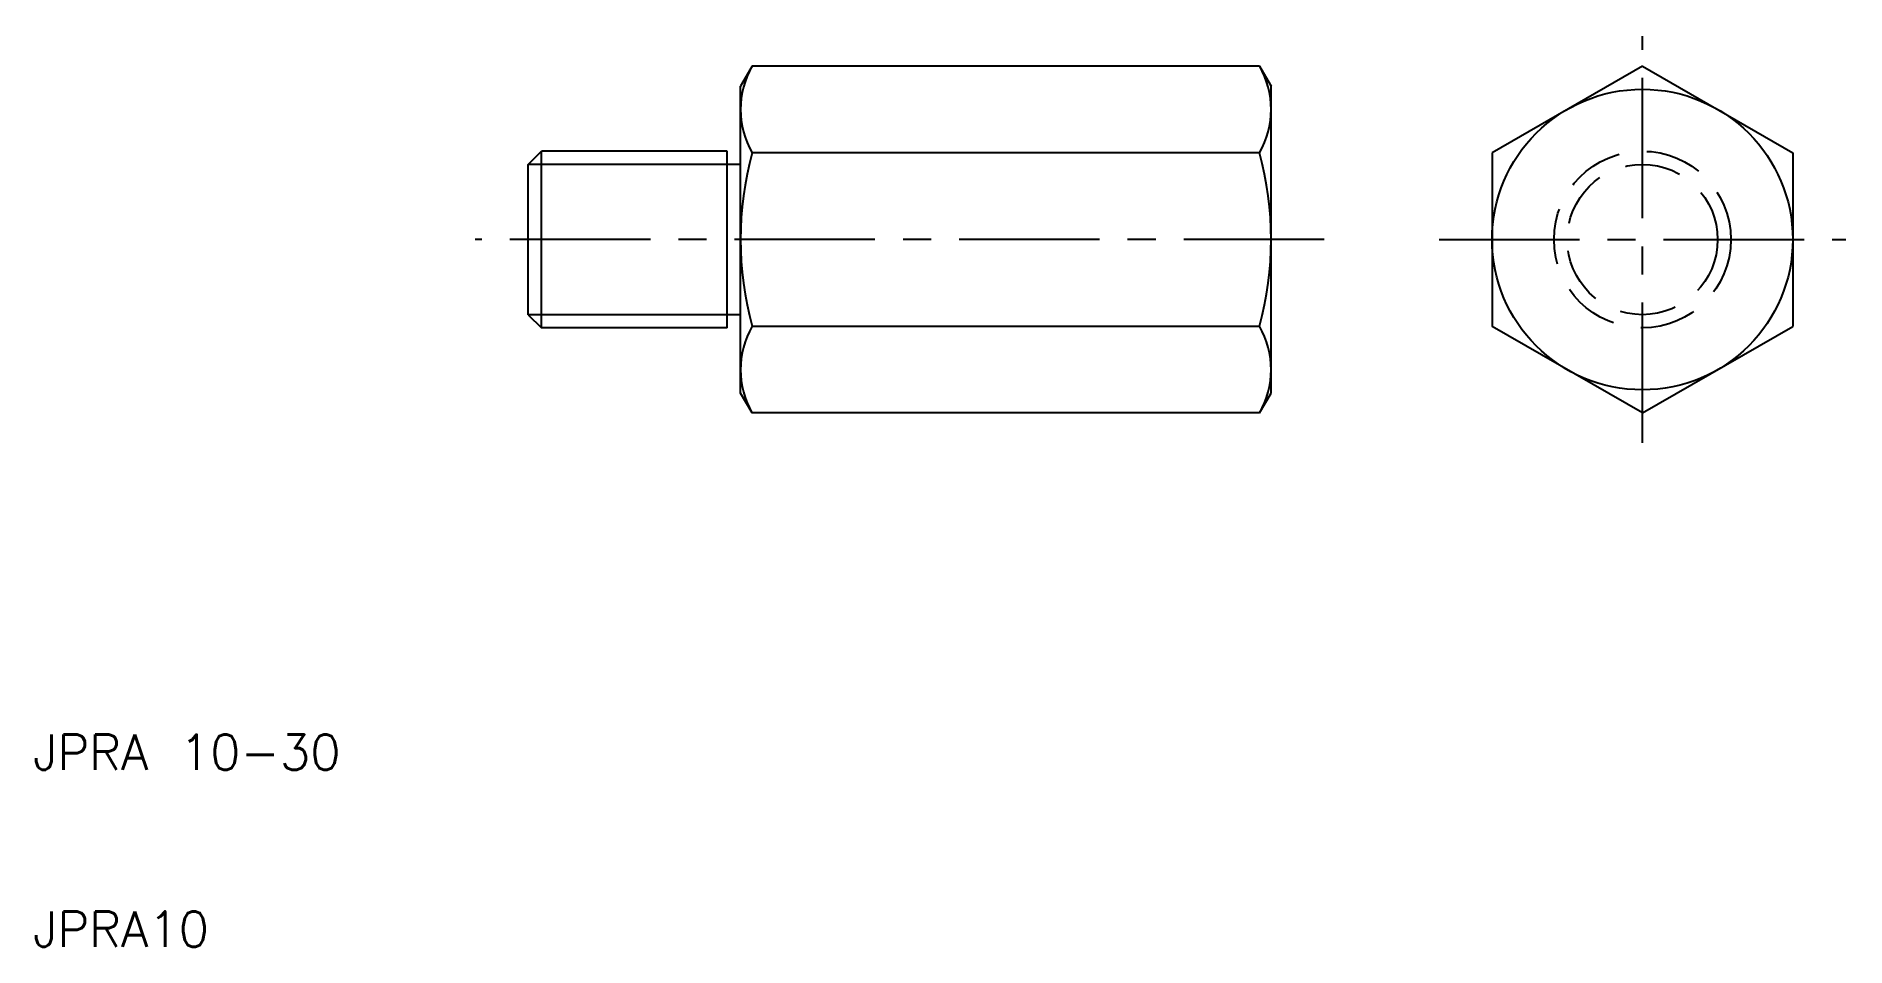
# Model space of a CAD drawing. Extents: x 10 to 112, y 10 to 62.
import ezdxf

# ---------------------------------------------------------------- set-up
doc = ezdxf.new("R2010")
doc.units = 0
doc.header["$LTSCALE"] = 0.25
doc.linetypes.add('CENTER', pattern=[50.8, 31.75, -6.35, 6.35, -6.35])
doc.linetypes.add('DASHED', pattern=[19.05, 12.7, -6.35])
doc.layers.get('0').update_dxf_attribs({"linetype": 'CONTINUOUS'})
doc.layers.add('CENTER', color=1, linetype='CENTER')
doc.styles.get("Standard").update_dxf_attribs({"font": 'txt.shx', "bigfont": 'extfont.shx'})

msp = doc.modelspace()

# ---------------------------------------------------------------- linework, layer by layer
for p, q in [((50.66, 59.81), (50, 58.68)), ((79.34, 59.81), (50.66, 59.81)), ((79.34, 59.81), (80, 58.68)), ((101, 59.81), (92.5, 54.91)), ((101, 59.81), (109.5, 54.91)), ((50, 54.25), (50, 58.68)), ((80, 41.32), (80, 58.68)), ((38, 54.25), (38.75, 55)), ((38, 45.75), (38, 54.25)), ((49.25, 55), (38.75, 55)), ((38.75, 45), (38.75, 55)), ((49.25, 54.25), (49.25, 55)), ((49.25, 45.75), (49.25, 54.25)), ((50, 54.25), (49.25, 54.25)), ((50, 45.75), (50, 54.25)), ((79.34, 54.91), (50.66, 54.91)), ((92.5, 54.91), (92.5, 45.09)), ((109.5, 54.91), (109.5, 45.09)), ((38, 45.75), (38.75, 45)), ((49.25, 45), (49.25, 45.75)), ((50, 45.75), (49.25, 45.75)), ((50, 41.32), (50, 45.75)), ((79.34, 45.09), (50.66, 45.09)), ((101, 40.19), (92.5, 45.09)), ((101, 40.19), (109.5, 45.09)), ((49.25, 45), (38.75, 45)), ((50.66, 40.19), (50, 41.32)), ((79.34, 40.19), (80, 41.32)), ((79.34, 40.19), (50.66, 40.19))]:
    msp.add_line(p, q)
at = {"color": 3}
for p, q in [((49.25, 54.25), (38, 54.25)), ((49.25, 45.75), (38, 45.75))]:
    msp.add_line(p, q, dxfattribs=at)
msp.add_circle((101, 50), 8.5)
at = {"color": 3, "linetype": 'DASHED'}
for radius in [5, 4.25]:
    msp.add_circle((101, 50), radius, dxfattribs=at)
for centre, radius, start, end in [((54.91, 57.36), 4.91, 150, 210), ((75.09, 57.36), 4.91, 330, 30), ((68.64, 50), 18.64, 164.7385, 195.2615), ((61.36, 50), 18.64, 344.7385, 15.2615), ((54.91, 42.64), 4.91, 150, 210), ((75.09, 42.64), 4.91, 330, 30)]:
    msp.add_arc(centre, radius, start, end)
at = {"layer": 'CENTER', "color": 1, "linetype": 'CENTER'}
for p, q in [((101, 38.5), (101, 61.5)), ((83, 50), (35, 50)), ((89.5, 50), (112.5, 50))]:
    msp.add_line(p, q, dxfattribs=at)

# ---------------------------------------------------------------- texts
for s, p in [('JPRA 10-30', (10, 20)), ('JPRA10', (10, 10))]:
    msp.add_text(s, height=2).set_placement(p)

doc.saveas('drawing.dxf')
